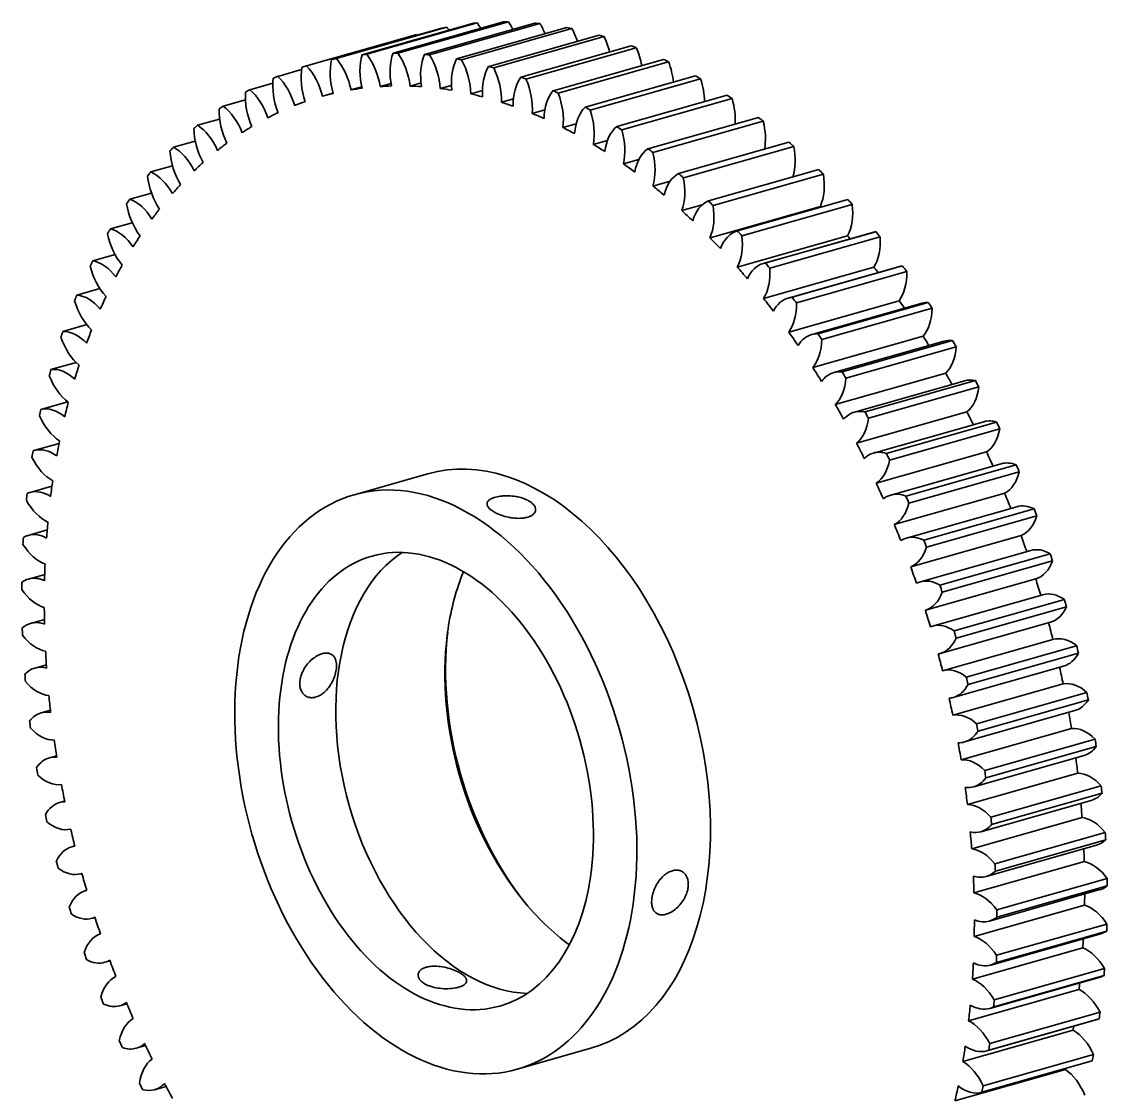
# Model space of a CAD drawing. Extents: x 0 to 297, y 0 to 210.
# Drawn here: x 54.92 to 82.19, y 31.84 to 58.8 of the extents above; entities that cross this region are included whole.
import ezdxf

# ---------------------------------------------------------------- set-up
doc = ezdxf.new("R2010")
doc.units = 0

msp = doc.modelspace()

# ---------------------------------------------------------------- linework, layer by layer
at = {"color": 7, "lineweight": 35, "ltscale": 0.072034}
for p, q in [((65.478, 58.64), (62.706, 57.854)), ((65.597, 58.664), (62.825, 57.878)), ((66.242, 58.761), (63.47, 57.974)), ((66.364, 58.772), (63.592, 57.986)), ((67.022, 58.803), (64.25, 58.017)), ((67.146, 58.803), (64.374, 58.016)), ((67.814, 58.768), (65.042, 57.981)), ((67.94, 58.755), (65.168, 57.969)), ((68.616, 58.655), (65.844, 57.869)), ((68.743, 58.63), (65.971, 57.844)), ((64.85, 58.479), (62.078, 57.693)), ((69.424, 58.465), (66.652, 57.679)), ((69.551, 58.428), (66.779, 57.642)), ((70.234, 58.199), (67.462, 57.413)), ((70.361, 58.15), (67.589, 57.364)), ((71.043, 57.858), (68.271, 57.071)), ((71.169, 57.797), (68.398, 57.011)), ((71.846, 57.443), (69.075, 56.656)), ((71.972, 57.371), (69.2, 56.585)), ((72.642, 56.956), (69.87, 56.17)), ((72.766, 56.873), (69.994, 56.087)), ((73.426, 56.4), (70.654, 55.613)), ((73.548, 56.306), (70.776, 55.52)), ((74.194, 55.776), (71.422, 54.99)), ((74.314, 55.672), (71.542, 54.886)), ((74.944, 55.088), (72.172, 54.301)), ((75.06, 54.974), (72.289, 54.188)), ((75.672, 54.338), (72.901, 53.552)), ((74.984, 54.165), (72.212, 53.379)), ((75.785, 54.215), (73.013, 53.428)), ((76.326, 53.519), (73.554, 52.732)), ((76.376, 53.53), (73.604, 52.744)), ((75.669, 53.429), (72.897, 52.642)), ((76.484, 53.398), (73.712, 52.612)), ((76.33, 52.638), (73.558, 51.851)), ((76.948, 52.65), (74.176, 51.863)), ((77.05, 52.668), (74.279, 51.881)), ((77.154, 52.527), (74.382, 51.741)), ((76.962, 51.796), (74.19, 51.009)), ((77.538, 51.735), (74.766, 50.948)), ((77.694, 51.754), (74.922, 50.968)), ((77.793, 51.606), (75.021, 50.82)), ((77.564, 50.907), (74.792, 50.12)), ((78.093, 50.778), (75.321, 49.992)), ((78.304, 50.794), (75.532, 50.007)), ((78.397, 50.639), (75.625, 49.852)), ((78.132, 49.975), (75.36, 49.188)), ((78.611, 49.784), (75.839, 48.998)), ((78.878, 49.79), (76.106, 49.004)), ((78.964, 49.629), (76.192, 48.842)), ((78.665, 49.003), (75.893, 48.217)), ((79.09, 48.757), (76.318, 47.971)), ((79.412, 48.749), (76.64, 47.962)), ((79.492, 48.582), (76.72, 47.795)), ((79.159, 47.997), (76.388, 47.21)), ((79.527, 47.702), (76.755, 46.915)), ((79.905, 47.674), (77.133, 46.887)), ((79.978, 47.502), (77.207, 46.715)), ((79.614, 46.96), (76.842, 46.174)), ((79.921, 46.622), (77.149, 45.836)), ((80.354, 46.569), (77.582, 45.782)), ((80.421, 46.393), (77.649, 45.606)), ((80.026, 45.897), (77.254, 45.111)), ((80.27, 45.524), (77.498, 44.737)), ((80.758, 45.44), (77.986, 44.654)), ((80.817, 45.261), (78.045, 44.474)), ((80.393, 44.813), (77.622, 44.027)), ((80.572, 44.41), (77.8, 43.624)), ((81.115, 44.292), (78.343, 43.506)), ((81.166, 44.11), (78.394, 43.324)), ((80.766, 43.724), (77.994, 42.938)), ((80.827, 43.288), (78.055, 42.501)), ((81.422, 43.13), (78.65, 42.343)), ((81.466, 42.946), (78.694, 42.159)), ((81.094, 42.618), (78.322, 41.832)), ((81.083, 42.172), (78.311, 41.386)), ((81.68, 41.958), (78.908, 41.172)), ((81.716, 41.773), (78.944, 40.987)), ((81.375, 41.5), (78.603, 40.714)), ((81.291, 41.051), (78.519, 40.265)), ((81.886, 40.783), (79.114, 39.996)), ((81.607, 40.375), (78.835, 39.588)), ((81.914, 40.598), (79.142, 39.811)), ((81.449, 39.931), (78.678, 39.144)), ((82.04, 39.608), (79.268, 38.821)), ((82.059, 39.424), (79.287, 38.637)), ((81.79, 39.247), (79.018, 38.46)), ((81.558, 38.815), (78.786, 38.028)), ((82.141, 38.439), (79.369, 37.653)), ((82.152, 38.257), (79.38, 37.47)), ((81.922, 38.122), (79.15, 37.335)), ((81.615, 37.708), (78.843, 36.922)), ((82.189, 37.282), (79.417, 36.496)), ((82.191, 37.102), (79.419, 36.315)), ((82.003, 37.004), (79.231, 36.217)), ((81.621, 36.616), (78.849, 35.83)), ((82.183, 36.141), (79.411, 35.355)), ((82.033, 35.898), (79.262, 35.111)), ((82.177, 35.964), (79.405, 35.177)), ((81.576, 35.544), (78.804, 34.757)), ((82.124, 35.022), (79.352, 34.235)), ((82.012, 34.809), (79.24, 34.023)), ((82.109, 34.848), (79.338, 34.061)), ((81.48, 34.495), (78.708, 33.708)), ((82.011, 33.929), (79.239, 33.142)), ((81.94, 33.743), (79.168, 32.956)), ((81.989, 33.759), (79.217, 32.973)), ((81.334, 33.475), (78.562, 32.688)), ((81.846, 32.866), (79.074, 32.08)), ((81.138, 32.487), (78.366, 31.701)), ((81.815, 32.702), (79.043, 31.916))]:
    msp.add_line(p, q, dxfattribs=at)
at = {"color": 7, "lineweight": 35, "ltscale": 0.015624}
msp.add_line((61.954, 57.602), (61.353, 57.431), dxfattribs=at)
at = {"color": 7, "lineweight": 35, "ltscale": 0.007204}
msp.add_line((64.954, 57.266), (64.677, 57.187), dxfattribs=at)
at = {"color": 7, "lineweight": 35, "ltscale": 0.015029}
msp.add_line((61.231, 57.259), (60.653, 57.094), dxfattribs=at)
at = {"color": 7, "lineweight": 35, "ltscale": 0.007026}
msp.add_line((62.747, 57.006), (62.476, 56.93), dxfattribs=at)
at = {"color": 7, "lineweight": 35, "ltscale": 0.007042}
msp.add_line((63.464, 57.166), (63.193, 57.089), dxfattribs=at)
at = {"color": 7, "lineweight": 35, "ltscale": 0.007101}
msp.add_line((64.201, 57.253), (63.928, 57.175), dxfattribs=at)
at = {"color": 7, "lineweight": 35, "ltscale": 0.007355}
msp.add_line((65.719, 57.205), (65.436, 57.125), dxfattribs=at)
at = {"color": 7, "lineweight": 35, "ltscale": 0.007562}
msp.add_line((66.495, 57.072), (66.204, 56.989), dxfattribs=at)
at = {"color": 7, "lineweight": 35, "ltscale": 0.014605}
msp.add_line((60.544, 56.843), (59.982, 56.684), dxfattribs=at)
at = {"color": 7, "lineweight": 35, "ltscale": 0.007835}
msp.add_line((67.277, 56.865), (66.975, 56.78), dxfattribs=at)
at = {"color": 7, "lineweight": 35, "ltscale": 0.008188}
msp.add_line((68.062, 56.587), (67.747, 56.498), dxfattribs=at)
at = {"color": 7, "lineweight": 35, "ltscale": 0.014318}
msp.add_line((59.893, 56.358), (59.342, 56.202), dxfattribs=at)
at = {"color": 7, "lineweight": 35, "ltscale": 0.008645}
msp.add_line((68.85, 56.24), (68.517, 56.145), dxfattribs=at)
at = {"color": 7, "lineweight": 35, "ltscale": 0.014151}
msp.add_line((59.281, 55.804), (58.737, 55.649), dxfattribs=at)
at = {"color": 7, "lineweight": 35, "ltscale": 0.009246}
msp.add_line((69.637, 55.824), (69.281, 55.723), dxfattribs=at)
at = {"color": 7, "lineweight": 35, "ltscale": 0.014093}
msp.add_line((58.71, 55.184), (58.168, 55.03), dxfattribs=at)
at = {"color": 7, "lineweight": 35, "ltscale": 0.010061}
msp.add_line((70.423, 55.343), (70.036, 55.233), dxfattribs=at)
at = {"color": 7, "lineweight": 35, "ltscale": 0.011241}
msp.add_line((71.211, 54.8), (70.778, 54.677), dxfattribs=at)
at = {"color": 7, "lineweight": 35, "ltscale": 0.01414}
msp.add_line((58.183, 54.5), (57.639, 54.346), dxfattribs=at)
at = {"color": 7, "lineweight": 35, "ltscale": 0.013246}
msp.add_line((72.014, 54.203), (71.504, 54.058), dxfattribs=at)
at = {"color": 7, "lineweight": 35, "ltscale": 0.014296}
msp.add_line((57.701, 53.756), (57.151, 53.6), dxfattribs=at)
at = {"color": 7, "lineweight": 35, "ltscale": 0.01457}
msp.add_line((57.268, 52.954), (56.707, 52.795), dxfattribs=at)
at = {"color": 7, "lineweight": 35, "ltscale": 0.014979}
msp.add_line((56.886, 52.099), (56.309, 51.936), dxfattribs=at)
at = {"color": 7, "lineweight": 35, "ltscale": 0.015555}
msp.add_line((56.557, 51.195), (55.959, 51.025), dxfattribs=at)
at = {"color": 7, "lineweight": 35, "ltscale": 0.016351}
msp.add_line((56.287, 50.246), (55.657, 50.068), dxfattribs=at)
at = {"color": 7, "lineweight": 35, "ltscale": 0.017468}
msp.add_line((56.079, 49.258), (55.406, 49.067), dxfattribs=at)
at = {"color": 7, "lineweight": 35, "ltscale": 0.016358}
msp.add_line((55.86, 48.213), (55.23, 48.035), dxfattribs=at)
at = {"color": 7, "lineweight": 35, "ltscale": 0.048023}
for p, q in [((65.124, 47.449), (63.276, 46.924)), ((69.219, 33.019), (67.371, 32.494))]:
    msp.add_line(p, q, dxfattribs=at)
at = {"color": 7, "lineweight": 35, "ltscale": 0.014291}
msp.add_line((55.682, 47.137), (55.132, 46.981), dxfattribs=at)
at = {"color": 7, "lineweight": 35, "ltscale": 0.012409}
msp.add_line((55.563, 46.038), (55.086, 45.903), dxfattribs=at)
at = {"color": 7, "lineweight": 35, "ltscale": 0.010672}
msp.add_line((55.501, 44.922), (55.09, 44.805), dxfattribs=at)
at = {"color": 7, "lineweight": 35, "ltscale": 0.009056}
msp.add_line((55.494, 43.791), (55.146, 43.693), dxfattribs=at)
at = {"color": 7, "lineweight": 35, "ltscale": 0.007526}
msp.add_line((55.542, 42.653), (55.253, 42.57), dxfattribs=at)
at = {"color": 7, "lineweight": 35, "ltscale": 0.00607}
msp.add_line((55.644, 41.509), (55.41, 41.443), dxfattribs=at)
at = {"color": 7, "lineweight": 35, "ltscale": 0.004668}
msp.add_line((55.797, 40.367), (55.618, 40.316), dxfattribs=at)
at = {"color": 7, "lineweight": 35, "ltscale": 0.003301}
msp.add_line((56.001, 39.229), (55.874, 39.193), dxfattribs=at)
at = {"color": 7, "lineweight": 35, "ltscale": 0.001965}
msp.add_line((56.254, 38.102), (56.179, 38.081), dxfattribs=at)
at = {"color": 7, "lineweight": 35, "ltscale": 0.000642778}
msp.add_line((56.435, 37.411), (56.41, 37.404), dxfattribs=at)
at = {"color": 7, "lineweight": 35, "ltscale": 0.000642804}
msp.add_line((56.554, 36.99), (56.53, 36.983), dxfattribs=at)
at = {"color": 7, "lineweight": 35, "ltscale": 0.001973}
msp.add_line((56.764, 36.307), (56.688, 36.286), dxfattribs=at)
at = {"color": 7, "lineweight": 35, "ltscale": 0.003309}
msp.add_line((57.141, 35.215), (57.014, 35.179), dxfattribs=at)
at = {"color": 7, "lineweight": 35, "ltscale": 0.004676}
msp.add_line((57.565, 34.14), (57.385, 34.089), dxfattribs=at)
at = {"color": 7, "lineweight": 35, "ltscale": 0.006078}
msp.add_line((58.035, 33.088), (57.801, 33.021), dxfattribs=at)
at = {"color": 7, "lineweight": 35, "ltscale": 0.007534}
msp.add_line((58.549, 32.062), (58.259, 31.979), dxfattribs=at)
at = {"color": 7, "lineweight": 35}
for points in [[(66.613, 46.709), (66.612, 46.697), (66.612, 46.686), (66.614, 46.674), (66.616, 46.662), (66.619, 46.654), (66.622, 46.646), (66.63, 46.631), (66.638, 46.617), (66.648, 46.604), (66.659, 46.591), (66.667, 46.581), (66.677, 46.572), (66.687, 46.562), (66.699, 46.552), (66.721, 46.534), (66.745, 46.517), (66.771, 46.501), (66.799, 46.484), (66.818, 46.474), (66.837, 46.464), (66.858, 46.454), (66.879, 46.444), (66.923, 46.426), (66.968, 46.409), (67.014, 46.394), (67.061, 46.38), (67.109, 46.367), (67.16, 46.356), (67.212, 46.347), (67.238, 46.343), (67.264, 46.339), (67.298, 46.336), (67.332, 46.333), (67.366, 46.331), (67.409, 46.33), (67.45, 46.331), (67.491, 46.334), (67.53, 46.338), (67.55, 46.341), (67.569, 46.344), (67.587, 46.348), (67.605, 46.352), (67.635, 46.36), (67.664, 46.37), (67.691, 46.381), (67.704, 46.387), (67.716, 46.393), (67.735, 46.404), (67.752, 46.416), (67.768, 46.428), (67.782, 46.441), (67.794, 46.455)], [(67.829, 46.531), (67.831, 46.547), (67.83, 46.564), (67.828, 46.581), (67.823, 46.598), (67.817, 46.615), (67.809, 46.632), (67.801, 46.645), (67.792, 46.658), (67.782, 46.671), (67.774, 46.681), (67.765, 46.69), (67.746, 46.709), (67.725, 46.726), (67.708, 46.74), (67.689, 46.753), (67.669, 46.765), (67.653, 46.774), (67.637, 46.783), (67.604, 46.799), (67.569, 46.814), (67.533, 46.828), (67.499, 46.84), (67.464, 46.85), (67.428, 46.859), (67.392, 46.868), (67.367, 46.872), (67.343, 46.877), (67.293, 46.885), (67.241, 46.89), (67.189, 46.894), (67.137, 46.896), (67.086, 46.897), (67.035, 46.895), (67.009, 46.893), (66.984, 46.891), (66.96, 46.889), (66.936, 46.885), (66.901, 46.88), (66.867, 46.874), (66.834, 46.866), (66.802, 46.857), (66.786, 46.852), (66.77, 46.846), (66.749, 46.838), (66.729, 46.83), (66.711, 46.821), (66.692, 46.81), (66.675, 46.798), (66.659, 46.786), (66.646, 46.773)], [(61.914, 42.27), (61.919, 42.299), (61.925, 42.328), (61.933, 42.357), (61.942, 42.386), (61.95, 42.411), (61.96, 42.437), (61.971, 42.462), (61.98, 42.481), (61.989, 42.499), (62.008, 42.536), (62.03, 42.572), (62.053, 42.607), (62.078, 42.641), (62.104, 42.674), (62.131, 42.706), (62.159, 42.735), (62.188, 42.764), (62.219, 42.79), (62.25, 42.816), (62.282, 42.839), (62.314, 42.86), (62.331, 42.87), (62.347, 42.88), (62.369, 42.891), (62.391, 42.902), (62.413, 42.912), (62.438, 42.921), (62.463, 42.929), (62.488, 42.936), (62.512, 42.941), (62.537, 42.945), (62.561, 42.946), (62.585, 42.947), (62.608, 42.945), (62.631, 42.942), (62.642, 42.939), (62.652, 42.936), (62.663, 42.933), (62.673, 42.929)], [(62.706, 42.912), (62.723, 42.901), (62.738, 42.888), (62.752, 42.874), (62.765, 42.859), (62.777, 42.842), (62.788, 42.824), (62.795, 42.809), (62.802, 42.793), (62.808, 42.776), (62.812, 42.763), (62.816, 42.75), (62.822, 42.722), (62.825, 42.708), (62.827, 42.692), (62.829, 42.661), (62.83, 42.629), (62.829, 42.595), (62.827, 42.562), (62.823, 42.527)], [(62.059, 41.867), (62.044, 41.877), (62.03, 41.888), (62.016, 41.9), (62.003, 41.913), (61.995, 41.922), (61.987, 41.931), (61.979, 41.941), (61.972, 41.952), (61.959, 41.973), (61.947, 41.996), (61.937, 42.02), (61.928, 42.045), (61.921, 42.071), (61.916, 42.094), (61.912, 42.118), (61.909, 42.142), (61.908, 42.167), (61.908, 42.184), (61.908, 42.201), (61.909, 42.218), (61.91, 42.235), (61.914, 42.27)], [(62.823, 42.527), (62.816, 42.489), (62.807, 42.45), (62.797, 42.41), (62.785, 42.371), (62.771, 42.332), (62.755, 42.293), (62.738, 42.255), (62.719, 42.218), (62.698, 42.181), (62.676, 42.145), (62.653, 42.11), (62.628, 42.077), (62.602, 42.045), (62.575, 42.014), (62.561, 41.999), (62.547, 41.985), (62.533, 41.972), (62.518, 41.959), (62.504, 41.946), (62.489, 41.934), (62.469, 41.919), (62.449, 41.905), (62.428, 41.892), (62.402, 41.877), (62.375, 41.864), (62.348, 41.852), (62.321, 41.843), (62.294, 41.835), (62.28, 41.832), (62.267, 41.83), (62.241, 41.827), (62.216, 41.825), (62.191, 41.826), (62.179, 41.827), (62.166, 41.828), (62.154, 41.83), (62.143, 41.833), (62.127, 41.837), (62.112, 41.842), (62.097, 41.848)], [(71.045, 37.35), (71.073, 37.374), (71.101, 37.396), (71.116, 37.406), (71.131, 37.416), (71.15, 37.428), (71.17, 37.44), (71.19, 37.45), (71.216, 37.462), (71.241, 37.472), (71.267, 37.48), (71.293, 37.487), (71.318, 37.491), (71.344, 37.494), (71.367, 37.495), (71.391, 37.494), (71.413, 37.492), (71.436, 37.488), (71.458, 37.482), (71.479, 37.474), (71.499, 37.465), (71.518, 37.454)], [(71.518, 37.454), (71.535, 37.442), (71.552, 37.43), (71.567, 37.415), (71.582, 37.4), (71.595, 37.383), (71.607, 37.366), (71.616, 37.351), (71.625, 37.335), (71.632, 37.319), (71.638, 37.307), (71.642, 37.294), (71.651, 37.267), (71.658, 37.24), (71.663, 37.212), (71.666, 37.183), (71.667, 37.153), (71.667, 37.123), (71.666, 37.092), (71.663, 37.062), (71.658, 37.03)], [(71.045, 37.35), (71.017, 37.323), (70.99, 37.294), (70.964, 37.264), (70.939, 37.233), (70.916, 37.2), (70.893, 37.166), (70.872, 37.131), (70.853, 37.096), (70.834, 37.059), (70.818, 37.022), (70.803, 36.985), (70.789, 36.947), (70.778, 36.909), (70.767, 36.871), (70.759, 36.833), (70.754, 36.803), (70.75, 36.773)], [(71.343, 36.514), (71.373, 36.539), (71.402, 36.566), (71.43, 36.595), (71.457, 36.625), (71.482, 36.656), (71.507, 36.688), (71.53, 36.721), (71.551, 36.755), (71.571, 36.79), (71.59, 36.826), (71.607, 36.862), (71.621, 36.899), (71.634, 36.936), (71.64, 36.955), (71.645, 36.974), (71.652, 37.002), (71.658, 37.03)], [(70.873, 36.408), (70.857, 36.418), (70.842, 36.431), (70.829, 36.444), (70.816, 36.459), (70.804, 36.475), (70.793, 36.492), (70.787, 36.503), (70.782, 36.514), (70.776, 36.526), (70.772, 36.538), (70.763, 36.562), (70.757, 36.588), (70.751, 36.617), (70.748, 36.647), (70.746, 36.677), (70.746, 36.708), (70.747, 36.74), (70.75, 36.773)], [(71.343, 36.514), (71.314, 36.491), (71.284, 36.47), (71.253, 36.451), (71.223, 36.433), (71.192, 36.418), (71.176, 36.411), (71.16, 36.404), (71.145, 36.398), (71.129, 36.393), (71.106, 36.386), (71.083, 36.38), (71.06, 36.376), (71.038, 36.373), (71.025, 36.373), (71.012, 36.372), (70.995, 36.372), (70.978, 36.373), (70.962, 36.375), (70.943, 36.379), (70.924, 36.384), (70.906, 36.391), (70.889, 36.399), (70.873, 36.408)], [(64.881, 34.881), (64.884, 34.896), (64.889, 34.911), (64.895, 34.925), (64.903, 34.939), (64.912, 34.953), (64.921, 34.964), (64.931, 34.974), (64.941, 34.985), (64.95, 34.992), (64.959, 34.999), (64.979, 35.012), (64.998, 35.023), (65.019, 35.033), (65.041, 35.042), (65.064, 35.051), (65.079, 35.056), (65.095, 35.06), (65.112, 35.064), (65.13, 35.068), (65.165, 35.074), (65.194, 35.078), (65.224, 35.081), (65.254, 35.082), (65.277, 35.083), (65.301, 35.083), (65.324, 35.083), (65.352, 35.082)], [(65.352, 35.082), (65.398, 35.078), (65.444, 35.073), (65.491, 35.066), (65.537, 35.058), (65.584, 35.047), (65.63, 35.036), (65.675, 35.023), (65.719, 35.008), (65.762, 34.993), (65.804, 34.976), (65.844, 34.958), (65.883, 34.939), (65.918, 34.92), (65.936, 34.909), (65.953, 34.899), (65.968, 34.889), (65.982, 34.878), (66.004, 34.862), (66.023, 34.846), (66.041, 34.829), (66.056, 34.812), (66.069, 34.795), (66.075, 34.787), (66.08, 34.778), (66.086, 34.767), (66.091, 34.755), (66.094, 34.744), (66.097, 34.73), (66.098, 34.716), (66.097, 34.703)], [(65.629, 34.516), (65.578, 34.516), (65.527, 34.517), (65.475, 34.52), (65.424, 34.526), (65.398, 34.529), (65.373, 34.533), (65.329, 34.54), (65.287, 34.549), (65.245, 34.56), (65.204, 34.572), (65.165, 34.585), (65.145, 34.592), (65.126, 34.6), (65.108, 34.608), (65.091, 34.616), (65.074, 34.625), (65.058, 34.633), (65.043, 34.642), (65.028, 34.651), (65.006, 34.665), (64.986, 34.68), (64.968, 34.696), (64.95, 34.712), (64.933, 34.731), (64.926, 34.74), (64.918, 34.75), (64.912, 34.759), (64.906, 34.769), (64.898, 34.784), (64.891, 34.799), (64.886, 34.814), (64.882, 34.829), (64.88, 34.846), (64.879, 34.864), (64.881, 34.881)], [(66.097, 34.703), (66.095, 34.693), (66.093, 34.684), (66.089, 34.675), (66.085, 34.668), (66.082, 34.662), (66.072, 34.649), (66.061, 34.636), (66.05, 34.627), (66.038, 34.617), (66.025, 34.608), (66.014, 34.601), (66.003, 34.595), (65.979, 34.584), (65.954, 34.573), (65.927, 34.563), (65.898, 34.554), (65.878, 34.549), (65.858, 34.544), (65.837, 34.539), (65.815, 34.535), (65.77, 34.528), (65.724, 34.522), (65.677, 34.519), (65.629, 34.516)]]:
    msp.add_lwpolyline(points, dxfattribs=at)
for centre, radius, start, end in [((66.73, 46.688), 0.119, 134.9555, 170.1607), ((67.676, 46.555), 0.155, 319.6592, 350.9089), ((62.592, 42.726), 0.218, 58.2677, 68.189), ((62.203, 42.099), 0.273, 238.2288, 247.1295)]:
    msp.add_arc(centre, radius, start, end, dxfattribs=at)
for centre, major_axis, start_param, end_param in [((69.943, 41.02), (-4.965, 17.497), 6.228566, 6.23897), ((65.162, 57.797), (0.341, -1.203), 2.101238, 2.180619), ((69.943, 41.02), (-4.965, 17.497), 6.162427, 6.172831), ((65.881, 57.963), (0.341, -1.203), 1.979286, 2.114481), ((69.943, 41.02), (-4.965, 17.497), 6.096289, 6.106692), ((66.619, 58.056), (0.341, -1.203), 1.861678, 2.048342), ((69.943, 41.02), (-4.965, 17.497), 6.03015, 6.040554), ((67.371, 58.074), (0.341, -1.203), 1.74682, 1.982203), ((69.943, 41.02), (-4.965, 17.497), 5.964011, 5.974415), ((68.134, 58.018), (0.341, -1.203), 1.633506, 1.916064), ((64.463, 57.556), (0.341, -1.203), 2.22988, 2.246758), ((69.943, 41.02), (-4.965, 17.497), 5.897872, 5.908276), ((68.905, 57.887), (0.341, -1.203), 1.520812, 1.849925), ((69.943, 41.02), (-4.965, 17.497), 5.831733, 5.842137), ((69.681, 57.683), (0.341, -1.203), 1.407517, 1.783787), ((63.513, 57.237), (0.341, -1.203), 4.003731, 4.728193), ((67.171, 40.234), (-4.965, 17.497), 6.228566, 6.23897), ((62.39, 57.01), (0.341, -1.203), 1.456158, 2.180619), ((64.259, 57.289), (0.341, -1.203), 3.937593, 4.662054), ((67.171, 40.234), (-4.965, 17.497), 6.162427, 6.172831), ((63.109, 57.177), (0.341, -1.203), 1.390019, 2.114481), ((65.017, 57.266), (0.341, -1.203), 3.871454, 4.595915), ((67.171, 40.234), (-4.965, 17.497), 6.096289, 6.106692), ((63.847, 57.27), (0.341, -1.203), 1.32388, 2.048342), ((65.785, 57.169), (0.341, -1.203), 3.805315, 4.529777), ((67.171, 40.234), (-4.965, 17.497), 6.03015, 6.040554), ((64.599, 57.288), (0.341, -1.203), 1.257741, 1.982203), ((66.559, 56.997), (0.341, -1.203), 3.739176, 4.463638), ((67.171, 40.234), (-4.965, 17.497), 5.964011, 5.974415), ((65.362, 57.231), (0.341, -1.203), 1.191603, 1.916064), ((69.943, 41.02), (-4.965, 17.497), 5.765595, 5.775998), ((62.783, 57.111), (0.341, -1.203), 4.06987, 4.794332), ((67.171, 40.234), (-4.965, 17.497), 0.01152, 0.021923), ((61.691, 56.77), (0.341, -1.203), 1.522297, 2.246758), ((67.336, 56.753), (0.341, -1.203), 3.673037, 4.397499), ((67.171, 40.234), (-4.965, 17.497), 5.897872, 5.908276), ((66.133, 57.101), (0.341, -1.203), 1.125464, 1.849925), ((70.458, 57.405), (0.341, -1.203), 1.292887, 1.717648), ((62.072, 56.911), (0.341, -1.203), 4.136009, 4.860471), ((67.171, 40.234), (-4.965, 17.497), 0.077658, 0.088062), ((61.016, 56.457), (0.341, -1.203), 1.588435, 2.312897), ((68.112, 56.436), (0.341, -1.203), 3.606899, 4.33136), ((67.171, 40.234), (-4.965, 17.497), 5.831733, 5.842137), ((66.909, 56.896), (0.341, -1.203), 1.059325, 1.783787), ((69.943, 41.02), (-4.965, 17.497), 5.699456, 5.70986), ((71.233, 57.056), (0.341, -1.203), 1.175656, 1.651509), ((61.384, 56.638), (0.341, -1.203), 4.202148, 4.926609), ((67.171, 40.234), (-4.965, 17.497), 0.143797, 0.154201), ((60.368, 56.074), (0.341, -1.203), 1.654574, 2.379036), ((67.171, 40.234), (4.735, -16.685), 3.112581, 3.137909), ((67.171, 40.234), (4.735, -16.685), 3.046442, 3.07177), ((67.171, 40.234), (4.735, -16.685), 2.980303, 3.005631), ((67.171, 40.234), (4.735, -16.685), 2.914164, 2.939492), ((67.171, 40.234), (4.735, -16.685), 2.848026, 2.873354), ((68.884, 56.048), (0.341, -1.203), 3.54076, 4.265221), ((67.171, 40.234), (-4.965, 17.497), 5.765595, 5.775998), ((67.686, 56.619), (0.341, -1.203), 0.993186, 1.717648), ((67.171, 40.234), (4.735, -16.685), 3.178719, 3.204048), ((67.171, 40.234), (4.735, -16.685), 2.781887, 2.807215), ((67.171, 40.234), (4.735, -16.685), 2.715748, 2.741076), ((69.943, 41.02), (-4.965, 17.497), 5.633317, 5.643721), ((72.002, 56.637), (0.341, -1.203), 1.054289, 1.58537), ((60.721, 56.293), (0.341, -1.203), 4.268287, 4.992748), ((67.171, 40.234), (-4.965, 17.497), 0.209936, 0.22034), ((59.75, 55.621), (0.341, -1.203), 1.720713, 2.445175), ((67.171, 40.234), (4.735, -16.685), 3.244858, 3.270186), ((67.171, 40.234), (4.735, -16.685), 2.649609, 2.674937), ((69.649, 55.591), (0.341, -1.203), 3.474621, 4.199083), ((67.171, 40.234), (-4.965, 17.497), 5.699456, 5.70986), ((68.461, 56.27), (0.341, -1.203), 0.927047, 1.651509), ((67.171, 40.234), (-4.965, 17.497), 0.276075, 0.286479), ((59.164, 55.101), (0.341, -1.203), 1.786852, 2.511313), ((69.943, 41.02), (-4.965, 17.497), 5.567178, 5.577582), ((72.762, 56.15), (0.341, -1.203), 0.926552, 1.519232), ((60.086, 55.879), (0.341, -1.203), 4.334425, 5.058887), ((67.171, 40.234), (4.735, -16.685), 3.310997, 3.336325), ((67.171, 40.234), (4.735, -16.685), 2.58347, 2.608799), ((70.402, 55.067), (0.341, -1.203), 3.408482, 4.132944), ((67.171, 40.234), (-4.965, 17.497), 5.633317, 5.643721), ((69.23, 55.851), (0.341, -1.203), 0.860909, 1.58537), ((67.171, 40.234), (-4.965, 17.497), 0.342214, 0.352617), ((58.613, 54.517), (0.341, -1.203), 1.852991, 2.577452), ((67.171, 40.234), (4.735, -16.685), 3.377136, 3.402464), ((67.171, 40.234), (4.735, -16.685), 2.517332, 2.54266), ((69.943, 41.02), (-4.965, 17.497), 5.501039, 5.511443), ((73.509, 55.596), (0.341, -1.203), 0.78877, 1.453093), ((59.482, 55.395), (0.341, -1.203), 4.400564, 5.125026), ((71.142, 54.478), (0.341, -1.203), 3.342343, 4.066805), ((67.171, 40.234), (-4.965, 17.497), 5.567178, 5.577582), ((69.99, 55.363), (0.341, -1.203), 0.79477, 1.519232), ((67.171, 40.234), (4.735, -16.685), 3.443275, 3.468603), ((67.171, 40.234), (4.735, -16.685), 2.451193, 2.476521), ((69.943, 41.02), (-4.965, 17.497), 5.434901, 5.445304), ((67.171, 40.234), (-4.965, 17.497), 0.408352, 0.418756), ((58.912, 54.846), (0.341, -1.203), 4.466703, 5.191165), ((58.1, 53.869), (0.341, -1.203), 1.919129, 2.643591), ((71.864, 53.827), (0.341, -1.203), 3.276205, 4.000666), ((67.171, 40.234), (-4.965, 17.497), 5.501039, 5.511443), ((70.737, 54.81), (0.341, -1.203), 0.728631, 1.453093), ((74.241, 54.979), (0.341, -1.203), 0.662492, 1.386954), ((67.171, 40.234), (4.735, -16.685), 3.509413, 3.534742), ((67.171, 40.234), (4.735, -16.685), 2.385054, 2.410382), ((67.171, 40.234), (-4.965, 17.497), 0.474491, 0.484895), ((57.626, 53.162), (0.341, -1.203), 1.985268, 2.70973), ((72.566, 53.117), (0.341, -1.203), 3.210066, 3.934528), ((67.171, 40.234), (-4.965, 17.497), 5.434901, 5.445304), ((69.943, 41.02), (-4.965, 17.497), 5.368762, 5.379166), ((58.377, 54.232), (0.341, -1.203), 4.532842, 5.257303), ((67.171, 40.234), (4.735, -16.685), 3.575552, 3.60088), ((67.171, 40.234), (4.735, -16.685), 2.318915, 2.344243), ((71.469, 54.193), (0.341, -1.203), 0.662492, 1.386954), ((69.943, 41.02), (4.735, -16.685), 2.276473, 2.278105), ((74.955, 54.301), (0.341, -1.203), 0.596353, 1.320815), ((67.171, 40.234), (-4.965, 17.497), 0.54063, 0.551034), ((57.882, 53.558), (0.341, -1.203), 4.59898, 5.323442), ((57.195, 52.399), (0.341, -1.203), 2.051407, 2.775869), ((73.244, 52.35), (0.341, -1.203), 3.143927, 3.868389), ((67.171, 40.234), (-4.965, 17.497), 5.368762, 5.379166), ((76.667, 52.316), (0.341, -1.203), 3.077788, 3.141646), ((69.943, 41.02), (-4.965, 17.497), 5.302623, 5.313027), ((67.171, 40.234), (4.735, -16.685), 3.641691, 3.667019), ((67.171, 40.234), (4.735, -16.685), 2.252776, 2.278105), ((72.183, 53.514), (0.341, -1.203), 0.596353, 1.320815), ((69.943, 41.02), (4.735, -16.685), 2.20534, 2.211966), ((75.646, 53.565), (0.341, -1.203), 0.530215, 1.254676), ((67.171, 40.234), (-4.965, 17.497), 0.606769, 0.617173), ((57.427, 52.825), (0.341, -1.203), 4.665119, 5.389581), ((56.806, 51.582), (0.341, -1.203), 2.117546, 2.842007), ((67.171, 40.234), (4.735, -16.685), 3.70783, 3.733158), ((67.171, 40.234), (4.735, -16.685), 2.186638, 2.211966), ((73.895, 51.53), (0.341, -1.203), 3.141646, 3.80225), ((73.895, 51.53), (0.341, -1.203), 3.077788, 3.141646), ((67.171, 40.234), (-4.965, 17.497), 5.302623, 5.313027), ((69.943, 41.02), (4.735, -16.685), 2.135067, 2.145827), ((77.289, 51.447), (0.341, -1.203), 3.011649, 3.141511), ((69.943, 41.02), (-4.965, 17.497), 5.236484, 5.246888), ((72.874, 52.778), (0.341, -1.203), 0.530215, 1.254676), ((76.312, 52.773), (0.341, -1.203), 0.464076, 1.188538), ((67.171, 40.234), (-4.965, 17.497), 0.672908, 0.683311), ((56.463, 50.715), (0.341, -1.203), 2.183684, 2.908146), ((67.171, 40.234), (4.735, -16.685), 3.773969, 3.799297), ((67.171, 40.234), (4.735, -16.685), 2.120499, 2.145827), ((74.517, 50.661), (0.341, -1.203), 3.141511, 3.736111), ((74.517, 50.661), (0.341, -1.203), 3.011649, 3.141511), ((67.171, 40.234), (-4.965, 17.497), 5.236484, 5.246888), ((57.014, 52.037), (0.341, -1.203), 4.731258, 5.45572), ((73.541, 51.987), (0.341, -1.203), 0.464076, 1.188538), ((69.943, 41.02), (4.735, -16.685), 2.065495, 2.079688), ((77.879, 50.532), (0.341, -1.203), 2.945511, 3.141666), ((76.951, 51.931), (0.341, -1.203), 0.397937, 1.122399), ((69.943, 41.02), (-4.965, 17.497), 5.170345, 5.180749), ((67.171, 40.234), (-4.965, 17.497), 0.739046, 0.74945), ((56.167, 49.803), (0.341, -1.203), 2.249823, 2.974285), ((67.171, 40.234), (4.735, -16.685), 3.840107, 3.865436), ((67.171, 40.234), (4.735, -16.685), 2.05436, 2.079688), ((56.646, 51.197), (0.341, -1.203), 4.797397, 5.521859), ((75.107, 49.746), (0.341, -1.203), 3.141666, 3.669972), ((75.107, 49.746), (0.341, -1.203), 2.945511, 3.141666), ((74.179, 51.144), (0.341, -1.203), 0.397937, 1.122399), ((67.171, 40.234), (-4.965, 17.497), 5.170345, 5.180749), ((69.943, 41.02), (4.735, -16.685), 1.996511, 2.013549), ((78.434, 49.576), (0.341, -1.203), 2.879372, 3.141586), ((69.943, 41.02), (-4.965, 17.497), 5.104207, 5.114611), ((77.559, 51.04), (0.341, -1.203), 0.331798, 1.05626), ((67.171, 40.234), (4.735, -16.685), 3.906246, 3.931574), ((67.171, 40.234), (-4.965, 17.497), 0.805185, 0.815589), ((56.324, 50.31), (0.341, -1.203), 4.863536, 5.587997), ((55.919, 48.849), (0.341, -1.203), 2.315962, 3.040424), ((67.171, 40.234), (4.735, -16.685), 1.988221, 2.013549), ((75.662, 48.789), (0.341, -1.203), 3.141586, 3.603834), ((75.662, 48.789), (0.341, -1.203), 2.879372, 3.141586), ((67.171, 40.234), (-4.965, 17.497), 5.104207, 5.114611), ((69.943, 41.02), (4.735, -16.685), 1.928044, 1.947411), ((74.787, 50.254), (0.341, -1.203), 0.331798, 1.05626), ((78.952, 48.582), (0.341, -1.203), 2.813233, 3.141529), ((69.943, 41.02), (-4.965, 17.497), 5.038068, 5.048472), ((78.134, 50.106), (0.341, -1.203), 0.265659, 0.990121), ((55.72, 47.857), (0.341, -1.203), 2.382101, 3.106563), ((67.171, 40.234), (4.735, -16.685), 3.972385, 3.997713), ((67.171, 40.234), (4.735, -16.685), 1.922082, 1.947411), ((67.171, 40.234), (-4.965, 17.497), 0.871324, 0.881728), ((56.049, 49.378), (0.341, -1.203), 4.929674, 5.654136), ((76.181, 47.795), (0.341, -1.203), 3.141529, 3.537695), ((76.181, 47.795), (0.341, -1.203), 2.813233, 3.141529), ((75.362, 49.32), (0.341, -1.203), 0.265659, 0.990121), ((67.171, 40.234), (-4.965, 17.497), 5.038068, 5.048472), ((69.943, 41.02), (4.735, -16.685), 1.860005, 1.881272), ((79.431, 47.555), (0.341, -1.203), 2.747094, 3.14167), ((78.672, 49.132), (0.341, -1.203), 0.199521, 0.923982), ((69.943, 41.02), (-4.965, 17.497), 4.971929, 4.982333), ((67.171, 40.234), (4.735, -16.685), 4.038524, 4.063852), ((67.171, 40.234), (-4.965, 17.497), 0.937463, 0.947867), ((55.572, 46.832), (0.341, -1.203), 3.141511, 3.172701), ((55.572, 46.832), (0.341, -1.203), 2.44824, 3.141511), ((67.171, 40.234), (-2.047, 7.215), 3.141584, 6.283176), ((67.171, 40.234), (4.735, -16.685), 1.855944, 1.881272), ((76.659, 46.768), (0.341, -1.203), 2.747094, 3.14167), ((69.943, 41.02), (4.735, -16.685), 1.792364, 1.815133), ((55.823, 48.407), (0.341, -1.203), 4.995813, 5.720275), ((76.659, 46.768), (0.341, -1.203), 3.14167, 3.471556), ((75.901, 48.346), (0.341, -1.203), 0.199521, 0.923982), ((67.171, 40.234), (-4.965, 17.497), 4.971929, 4.982333), ((79.868, 46.499), (0.341, -1.203), 2.680955, 3.14153), ((79.173, 48.123), (0.341, -1.203), 0.133382, 0.857844), ((69.943, 41.02), (-4.965, 17.497), 4.90579, 4.916194), ((67.171, 40.234), (4.735, -16.685), 4.104663, 4.129991), ((65.324, 39.709), (-2.047, 7.215), 4.100792, 6.283176), ((67.171, 40.234), (4.735, -16.685), 1.789805, 1.815133), ((67.171, 40.234), (-4.965, 17.497), 1.003601, 1.014005), ((55.474, 45.778), (0.341, -1.203), 3.141619, 3.23884), ((55.474, 45.778), (0.341, -1.203), 2.514378, 3.141619), ((65.324, 39.709), (-2.047, 7.215), 6.283176, 9.424769), ((77.097, 45.713), (0.341, -1.203), 3.14153, 3.405417), ((77.097, 45.713), (0.341, -1.203), 2.680955, 3.14153), ((69.943, 41.02), (4.735, -16.685), 1.725088, 1.748994), ((55.647, 47.399), (0.341, -1.203), 5.061952, 5.786414), ((76.401, 47.336), (0.341, -1.203), 0.133382, 0.857844), ((67.171, 40.234), (-4.965, 17.497), 4.90579, 4.916194), ((80.262, 45.42), (0.341, -1.203), 2.614817, 3.141626), ((79.633, 47.083), (0.341, -1.203), 0.067243, 0.791705), ((69.943, 41.02), (-4.965, 17.497), 4.839651, 4.850055), ((67.171, 40.234), (4.735, -16.685), 4.170801, 4.19613), ((67.171, 40.234), (4.735, -16.685), 1.723666, 1.748994), ((67.171, 40.234), (-4.965, 17.497), 1.06974, 1.080144), ((55.427, 44.7), (0.341, -1.203), 3.141633, 3.304979), ((55.427, 44.7), (0.341, -1.203), 2.580517, 3.141633), ((77.49, 44.633), (0.341, -1.203), 3.141626, 3.339278), ((77.49, 44.633), (0.341, -1.203), 2.614817, 3.141626), ((69.943, 41.02), (4.735, -16.685), 1.658153, 1.682855), ((55.521, 46.361), (0.341, -1.203), 5.128091, 5.852552), ((65.327, 39.732), (-1.604, 5.652), 4.100792, 6.283176), ((76.862, 46.296), (0.341, -1.203), 0.067243, 0.791705), ((67.171, 40.234), (-4.965, 17.497), 4.839651, 4.850055), ((80.611, 44.321), (0.341, -1.203), 2.548678, 3.141624), ((65.327, 39.732), (-1.604, 5.652), 6.283176, 9.424769), ((66.768, 40.141), (-1.604, 5.652), 0.200581, 2.941012), ((69.943, 41.02), (-4.965, 17.497), 4.773513, 4.783917), ((67.171, 40.234), (4.735, -16.685), 4.23694, 4.262268), ((67.171, 40.234), (4.735, -16.685), 1.657527, 1.682855), ((80.051, 46.016), (0.341, -1.203), 0.001104, 0.725566), ((67.171, 40.234), (-4.965, 17.497), 1.135879, 1.146283), ((55.431, 43.603), (0.341, -1.203), 3.141527, 3.371118), ((55.431, 43.603), (0.341, -1.203), 2.646656, 3.141527), ((69.762, 40.99), (-1.706, 6.013), 0.677384, 0.959199), ((77.839, 43.534), (0.341, -1.203), 3.141624, 3.27314), ((77.839, 43.534), (0.341, -1.203), 2.548678, 3.141624), ((69.943, 41.02), (4.735, -16.685), 1.591543, 1.616717), ((55.446, 45.295), (0.341, -1.203), 5.19423, 5.918691), ((77.279, 45.229), (0.341, -1.203), 0.001104, 0.725566), ((67.171, 40.234), (-4.965, 17.497), 4.773513, 4.783917), ((80.913, 43.208), (0.341, -1.203), 2.482539, 3.14151), ((69.943, 41.02), (-4.965, 17.497), 4.707374, 4.717778), ((67.171, 40.234), (4.735, -16.685), 4.303079, 4.328407), ((67.171, 40.234), (4.735, -16.685), 1.591388, 1.616717), ((80.425, 44.927), (0.341, -1.203), 0.000083, 0.659427), ((55.487, 42.49), (0.341, -1.203), 3.141667, 3.437257), ((55.487, 42.49), (0.341, -1.203), 2.712795, 3.141667), ((78.141, 42.421), (0.341, -1.203), 2.482539, 3.14151), ((69.943, 41.02), (4.735, -16.685), 1.52525, 1.550425), ((67.171, 40.234), (-4.965, 17.497), 1.202018, 1.212422), ((55.422, 44.208), (0.341, -1.203), 5.260368, 5.98483), ((69.762, 40.99), (-1.706, 6.013), 0.984505, 2.1569), ((69.947, 41.043), (-1.774, 6.253), 0.997336, 2.144259), ((69.762, 40.99), (-1.706, 6.013), 0.959199, 0.984505), ((78.141, 42.421), (0.341, -1.203), 3.14151, 3.207001), ((67.171, 40.234), (-4.965, 17.497), 4.707374, 4.717778), ((77.653, 44.14), (0.341, -1.203), 0.000083, 0.659427), ((81.167, 42.085), (0.341, -1.203), 2.4164, 3.140862), ((69.943, 41.02), (-4.965, 17.497), 4.641235, 4.651639), ((67.171, 40.234), (4.735, -16.685), 4.369218, 4.394546), ((77.653, 44.14), (0.341, -1.203), 6.218151, 6.283268), ((67.171, 40.234), (4.735, -16.685), 1.52525, 1.550578), ((80.753, 43.821), (0.341, -1.203), 6.283155, 6.876474), ((55.594, 41.368), (0.341, -1.203), 3.141534, 3.503395), ((55.594, 41.368), (0.341, -1.203), 2.778934, 3.141534), ((78.395, 41.299), (0.341, -1.203), 2.4164, 3.140862), ((69.943, 41.02), (4.735, -16.685), 1.459111, 1.483817), ((67.171, 40.234), (-4.965, 17.497), 1.268157, 1.278561), ((67.171, 40.234), (-4.965, 17.497), 4.641235, 4.651639), ((55.45, 43.103), (0.341, -1.203), 5.326507, 6.050969), ((77.981, 43.034), (0.341, -1.203), 6.283155, 6.876474), ((81.372, 40.958), (0.341, -1.203), 2.350262, 3.074723), ((67.171, 40.234), (4.735, -16.685), 4.435357, 4.460685), ((77.981, 43.034), (0.341, -1.203), 6.152012, 6.283155), ((67.171, 40.234), (4.735, -16.685), 1.459111, 1.484439), ((81.034, 42.703), (0.341, -1.203), 6.283151, 6.810335), ((69.943, 41.02), (-4.965, 17.497), 4.575096, 4.5855), ((55.752, 40.241), (0.341, -1.203), 2.845072, 3.141581), ((69.943, 41.02), (4.735, -16.685), 1.392972, 1.416884), ((55.752, 40.241), (0.341, -1.203), 3.141581, 3.569534), ((67.171, 40.234), (-4.965, 17.497), 1.334295, 1.344699), ((78.6, 40.171), (0.341, -1.203), 2.350262, 3.074723), ((55.529, 41.985), (0.341, -1.203), 5.392646, 6.117108), ((78.262, 41.916), (0.341, -1.203), 6.283151, 6.810335), ((67.171, 40.234), (-4.965, 17.497), 4.575096, 4.5855), ((81.527, 39.831), (0.341, -1.203), 2.284123, 3.008584), ((67.171, 40.234), (4.735, -16.685), 4.501495, 4.526824), ((78.262, 41.916), (0.341, -1.203), 6.085873, 6.283151), ((67.171, 40.234), (4.735, -16.685), 1.392972, 1.4183), ((69.943, 41.02), (-4.965, 17.497), 4.508957, 4.519361), ((81.266, 41.577), (0.341, -1.203), 0.000063, 0.461011), ((55.959, 39.113), (0.341, -1.203), 3.141669, 3.635673), ((55.959, 39.113), (0.341, -1.203), 2.911211, 3.141669), ((78.755, 39.044), (0.341, -1.203), 2.284123, 3.008584), ((69.943, 41.02), (4.735, -16.685), 1.326833, 1.34961), ((67.171, 40.234), (-4.965, 17.497), 1.400434, 1.410838), ((55.659, 40.86), (0.341, -1.203), 5.458785, 6.183246), ((67.171, 40.234), (-4.965, 17.497), 4.508957, 4.519361), ((81.632, 38.709), (0.341, -1.203), 2.217984, 2.942446), ((67.171, 40.234), (4.735, -16.685), 4.567634, 4.592962), ((78.494, 40.791), (0.341, -1.203), 6.019734, 6.283248), ((67.171, 40.234), (4.735, -16.685), 1.326833, 1.352161), ((78.494, 40.791), (0.341, -1.203), 0.000063, 0.461011), ((69.943, 41.02), (-4.965, 17.497), 4.442819, 4.453223), ((81.448, 40.45), (0.341, -1.203), 6.283109, 6.678057), ((56.216, 37.991), (0.341, -1.203), 3.14151, 3.701812), ((56.216, 37.991), (0.341, -1.203), 2.97735, 3.14151), ((78.86, 37.922), (0.341, -1.203), 2.217984, 2.942446), ((69.943, 41.02), (4.735, -16.685), 1.260695, 1.281971), ((67.171, 40.234), (-4.965, 17.497), 1.466573, 1.476977), ((67.171, 40.234), (-4.965, 17.497), 4.442819, 4.453223), ((81.685, 37.597), (0.341, -1.203), 2.151845, 2.876307), ((55.839, 39.732), (0.341, -1.203), 5.524924, 6.249385), ((67.171, 40.234), (4.735, -16.685), 4.633773, 4.659101), ((78.676, 39.663), (0.341, -1.203), 5.953596, 6.283109), ((67.171, 40.234), (4.735, -16.685), 1.260695, 1.286023), ((78.676, 39.663), (0.341, -1.203), 6.283109, 6.678057), ((81.581, 39.324), (0.341, -1.203), 0.000063, 0.328733), ((69.943, 41.02), (-4.965, 17.497), 4.37668, 4.387084), ((56.52, 36.878), (0.341, -1.203), 3.141641, 3.76795), ((56.52, 36.878), (0.341, -1.203), 3.043489, 3.141641), ((78.913, 36.81), (0.341, -1.203), 2.151845, 2.876307), ((69.943, 41.02), (4.735, -16.685), 1.194556, 1.213934), ((67.171, 40.234), (-4.965, 17.497), 1.532712, 1.543116), ((67.171, 40.234), (-4.965, 17.497), 4.37668, 4.387084), ((81.687, 36.5), (0.341, -1.203), 2.085706, 2.810168), ((56.069, 38.607), (0.341, -1.203), 5.591062, 6.283372), ((56.069, 38.607), (0.341, -1.203), 0.000187, 0.032339), ((67.171, 40.234), (4.735, -16.685), 4.699912, 4.72524), ((78.809, 38.538), (0.341, -1.203), 0.000063, 0.328733), ((65.327, 39.732), (-1.604, 5.652), 3.141584, 4.100792), ((67.171, 40.234), (4.735, -16.685), 1.194556, 1.219884), ((78.809, 38.538), (0.341, -1.203), 5.887457, 6.283248), ((81.662, 38.206), (0.341, -1.203), 0.000007, 0.262594), ((69.943, 41.02), (-4.965, 17.497), 4.310541, 4.320945), ((56.871, 35.78), (0.341, -1.203), 3.141779, 3.834089), ((56.871, 35.78), (0.341, -1.203), 3.109628, 3.141779), ((78.915, 35.713), (0.341, -1.203), 2.085706, 2.810168), ((69.943, 41.02), (4.735, -16.685), 1.128417, 1.14547), ((67.171, 40.234), (-4.965, 17.497), 1.598851, 1.609254), ((65.324, 39.709), (-2.047, 7.215), 3.141584, 4.100792), ((69.762, 40.99), (-1.706, 6.013), 2.1569, 2.464209), ((81.638, 35.423), (0.341, -1.203), 2.019568, 2.744029), ((56.347, 37.488), (0.341, -1.203), 5.657201, 6.283138), ((56.347, 37.488), (0.341, -1.203), 6.283138, 6.381663), ((67.171, 40.234), (4.735, -16.685), 4.766051, 4.791379), ((78.89, 37.42), (0.341, -1.203), 0.000007, 0.262594), ((67.171, 40.234), (-4.965, 17.497), 4.310541, 4.320945), ((67.171, 40.234), (4.735, -16.685), 1.128417, 1.153745), ((78.89, 37.42), (0.341, -1.203), 5.821318, 6.283193), ((69.943, 41.02), (-4.965, 17.497), 4.244402, 4.254806), ((57.267, 34.702), (0.341, -1.203), 3.175766, 3.900228), ((78.866, 34.636), (0.341, -1.203), 2.019568, 2.744029), ((69.943, 41.02), (4.735, -16.685), 1.062278, 1.076489), ((81.692, 37.101), (0.341, -1.203), 6.283111, 6.479641), ((81.537, 34.37), (0.341, -1.203), 1.953429, 2.67789), ((67.171, 40.234), (-4.965, 17.497), 1.664989, 1.675393), ((56.673, 36.382), (0.341, -1.203), 5.72334, 6.283268), ((56.673, 36.382), (0.341, -1.203), 0.000082, 0.164616), ((67.171, 40.234), (4.735, -16.685), 4.832189, 4.857517), ((78.92, 36.314), (0.341, -1.203), 6.283111, 6.479641), ((67.171, 40.234), (-4.965, 17.497), 4.244402, 4.254806), ((67.171, 40.234), (4.735, -16.685), 1.062278, 1.087606), ((78.92, 36.314), (0.341, -1.203), 5.755179, 6.283111), ((69.943, 41.02), (-4.965, 17.497), 4.178264, 4.188667), ((57.706, 33.648), (0.341, -1.203), 3.241905, 3.966367), ((78.765, 33.584), (0.341, -1.203), 1.953429, 2.67789), ((69.943, 41.02), (4.735, -16.685), 0.996139, 1.00692), ((81.671, 36.012), (0.341, -1.203), 0.000081, 0.130317), ((81.386, 33.347), (0.341, -1.203), 1.88729, 2.611752), ((67.171, 40.234), (-4.965, 17.497), 1.731128, 1.741532), ((57.044, 35.292), (0.341, -1.203), 5.789479, 6.283109), ((57.044, 35.292), (0.341, -1.203), 6.283109, 6.51394), ((67.171, 40.234), (4.735, -16.685), 4.898328, 4.923656), ((67.171, 40.234), (4.735, -16.685), 0.996139, 1.021467), ((78.899, 35.225), (0.341, -1.203), 5.68904, 6.283267), ((67.171, 40.234), (-4.965, 17.497), 4.178264, 4.188667), ((78.899, 35.225), (0.341, -1.203), 0.000081, 0.130317), ((69.943, 41.02), (-4.965, 17.497), 4.112125, 4.122529), ((58.187, 32.622), (0.341, -1.203), 3.308044, 4.032506), ((78.614, 32.56), (0.341, -1.203), 1.88729, 2.611752), ((69.943, 41.02), (4.735, -16.685), 0.930001, 0.936652), ((81.599, 34.945), (0.341, -1.203), 6.283133, 6.347363), ((81.185, 32.357), (0.341, -1.203), 1.821151, 2.545613), ((67.171, 40.234), (-4.965, 17.497), 1.797267, 1.807671), ((57.46, 34.224), (0.341, -1.203), 5.855618, 6.283198), ((57.46, 34.224), (0.341, -1.203), 0.000013, 0.296894), ((67.171, 40.234), (4.735, -16.685), 4.964467, 4.989795), ((67.171, 40.234), (4.735, -16.685), 0.930001, 0.955329), ((78.827, 34.159), (0.341, -1.203), 5.622902, 6.283133), ((67.171, 40.234), (-4.965, 17.497), 4.112125, 4.122529), ((58.707, 31.63), (0.341, -1.203), 3.374183, 4.098644), ((78.827, 34.159), (0.341, -1.203), 6.283133, 6.347363), ((69.943, 41.02), (-4.965, 17.497), 4.045986, 4.05639), ((78.413, 31.57), (0.341, -1.203), 1.821151, 2.545613), ((69.943, 41.02), (4.735, -16.685), 0.863862, 0.865524), ((80.934, 31.405), (0.341, -1.203), 1.755012, 2.479474), ((67.171, 40.234), (-4.965, 17.497), 1.863406, 1.87381), ((57.918, 33.182), (0.341, -1.203), 5.921756, 6.283243), ((57.918, 33.182), (0.341, -1.203), 0.000057, 0.363033), ((67.171, 40.234), (4.735, -16.685), 5.030606, 5.055934), ((67.171, 40.234), (4.735, -16.685), 0.863862, 0.88919), ((78.703, 33.119), (0.341, -1.203), 5.556763, 6.281225), ((67.171, 40.234), (-4.965, 17.497), 4.045986, 4.05639)]:
    msp.add_ellipse(centre, major_axis=major_axis, ratio=0.640015, start_param=start_param, end_param=end_param, dxfattribs=at)

doc.saveas('drawing.dxf')
